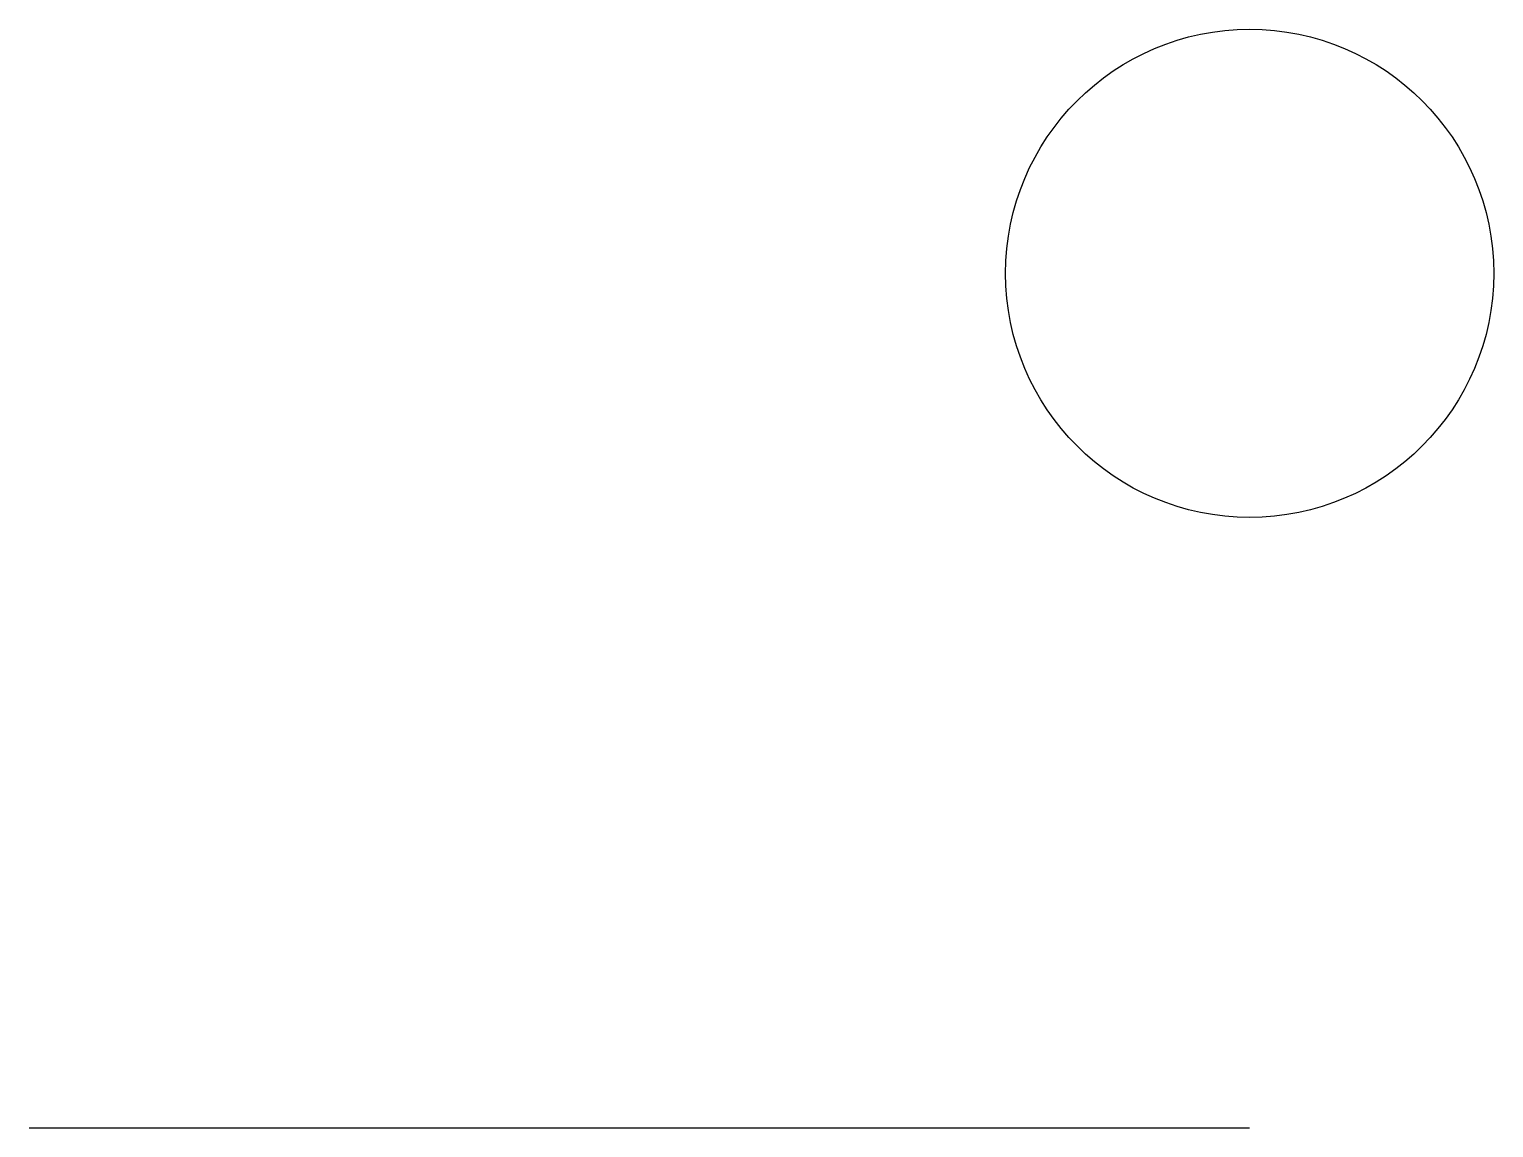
# Model space of a CAD drawing. Header units: millimetres. Extents: x 0 to 120, y 0 to 90.
import ezdxf

# ---------------------------------------------------------------- set-up
doc = ezdxf.new("R2010")
doc.units = ezdxf.units.MM
doc.layers.get('0').update_dxf_attribs({"lineweight": 25})

msp = doc.modelspace()

# ---------------------------------------------------------------- linework, layer by layer
msp.add_line((0, 0), (100, 0))
msp.add_circle((100, 70), 20)

doc.saveas('drawing.dxf')
